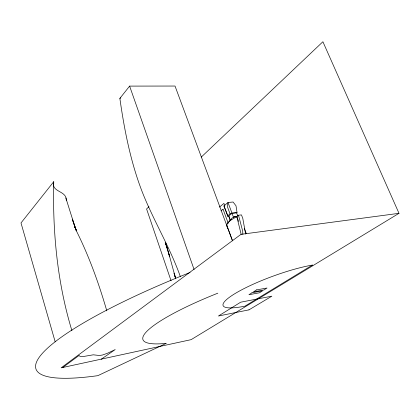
<?xml version="1.0" encoding="UTF-8"?>
<svg xmlns="http://www.w3.org/2000/svg" width="420" height="420" viewBox="0 0 420 420"><rect width="100%" height="100%" fill="white"/><g stroke="black" fill="none" stroke-linecap="round" stroke-linejoin="round"><path stroke-width="0.63" d="M55.188 341.828L21 222.947L53.744 181.692C52.511 231.908 57.262 282.508 71.925 330.708M53.744 181.692C50.799 192.554 66.832 190.339 66.297 200.345M229.121 216.253L227.855 216.389L223.944 205.9L228.002 202.503L233.074 202.015L235.998 205.779L237.038 212.52L236.612 212.861L232.003 213.355L228.737 216.001L230.249 220.043A10.542 6.599 82.3 0 1 233.531 217.418L233.914 216.914L235.331 216.657L236.518 216.925M230.249 220.043L230.633 219.539L231.572 219.366M230.633 219.539L226.59 224.716L227.551 228.459M180.374 276.665C170.73 249.454 155.888 224.532 144.701 197.988A238.529 155.736 -86.2 0 1 138.532 181.808C129.255 154.791 123.874 126.614 119.863 98.385L129.612 86.105L175.025 86.042L232.433 240.728M148.964 206.698L146.585 208.955L171.071 280.807M201.238 157.117L322.901 41.732L399 213.323L191.121 339.654L61.131 367.841L240.98 234.344L399 213.323M219.429 207.102L223.923 203.406L224.837 205.853M221.015 210.829L223.031 209.234M227.855 216.389L227.797 215.759L230.076 213.906L231.966 213.061L237.038 212.52M232.57 240.833L226.59 224.716C229.11 219.896 234.633 218.568 238.502 215.224L241.463 214.898L242.802 218.437L245.621 234.082M62.606 367.616L79.102 355.409L79.8 356.244L81.16 356.57A11.823 2.137 -17.4 0 0 84.1 356.386L93.308 354.816L99.22 355.483L102.333 355.058L107.336 353.309L115.217 349.571L101.241 359.237M248.95 309.866L271.861 296.168L240.691 302.19L218.426 316.013L248.971 309.86M119.863 98.385L120.813 97.918M233.914 216.914L236.786 216.589L238.613 221.445M75.385 228.9C88.636 255.035 98.653 282.733 106.806 310.847M223.944 205.9L227.797 215.759M76.498 230.879L74.634 226.412L76.277 230.354L72.303 219.146L75.374 228.223L65.83 197.941M244.267 228.249L246.32 233.683M236.612 212.861L237.872 216.211M231.966 213.061L228.002 202.503L227.383 206.698L230.076 213.906M232.003 213.355L233.531 217.418M228.722 216.263L230.323 220.547M223.02 209.202L228.254 223.277M129.612 86.105L194.087 269.54M165.223 242.408L167.465 248.787L165.491 242.939L169.664 256.83L168.037 250.719L175.728 278.796L174.074 273.142L175.586 278.392M165.853 243.442L167.722 250.094M238.502 215.224L242.692 231.121L242.844 234.386M236.786 216.589L241.174 234.386M190.066 272.48A223.461 40.504 -19.5 0 0 97.855 375.659L166.226 343.355A108.791 19.215 -19.5 0 1 217.822 293.186M251.99 292.777L248.929 294.725L259.382 292.808L262.469 290.871L251.99 292.777M256.499 289.91L253.391 291.889L263.886 289.984L267.02 288.015L256.499 289.91M312.406 265.072L244.96 306.159A57.419 10.542 -20 0 1 234.791 293.722A57.419 10.542 -20 0 1 312.406 265.072"/></g></svg>
